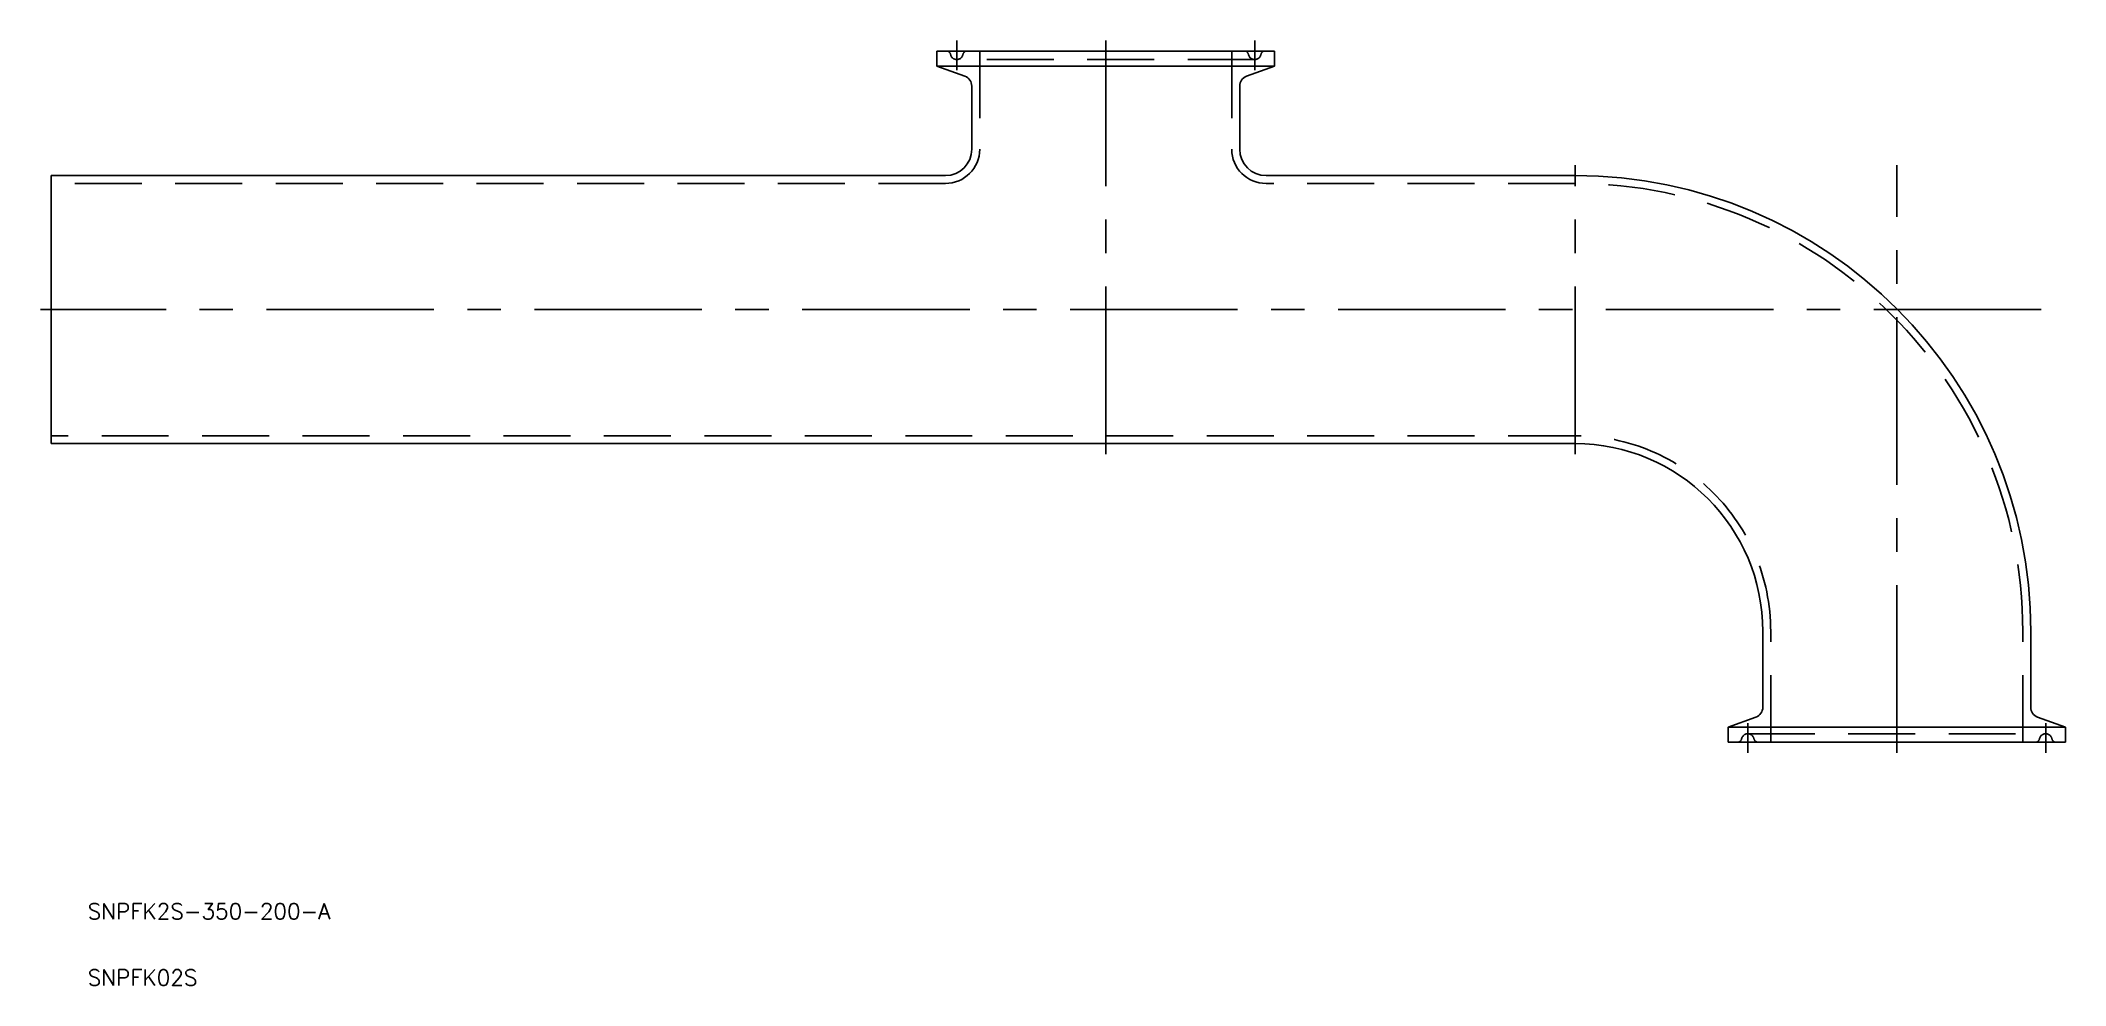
# Model space of a CAD drawing. Extents: x -352 to 32, y -46 to 133.
import ezdxf

# ---------------------------------------------------------------- set-up
doc = ezdxf.new("R2010")
doc.units = 0
doc.linetypes.add('CENTER', pattern=[50.8, 31.75, -6.35, 6.35, -6.35])
doc.linetypes.add('DASHED', pattern=[19.05, 12.7, -6.35])
doc.layers.get('0').update_dxf_attribs({"linetype": 'CONTINUOUS'})
doc.layers.add('CENTER', color=1, linetype='CENTER')
doc.styles.get("Standard").update_dxf_attribs({"font": 'txt.shx', "height": 3, "bigfont": 'bigfont.shx'})

msp = doc.modelspace()

# ---------------------------------------------------------------- linework, layer by layer
at = {"color": 7, "linetype": 'CONTINUOUS'}
for p, q in [((-118, 131), (-182, 131)), ((-182, 131), (-182, 128.15)), ((-118, 131), (-118, 128.15)), ((-118, 128.15), (-182, 128.15)), ((-182, 128.15), (-176.72, 126.23)), ((-118, 128.15), (-123.28, 126.23)), ((-175.4, 112.4), (-175.4, 124.35)), ((-124.6, 112.4), (-124.6, 124.35)), ((-350, 107.4), (-350, 56.6)), ((-180.4, 107.4), (-350, 107.4)), ((-61, 107.4), (-119.6, 107.4)), ((-61, 56.6), (-350, 56.6)), ((-25.4, 21), (-25.4, 6.65)), ((25.4, 21), (25.4, 6.65)), ((-32, 2.85), (-26.72, 4.77)), ((32, 2.85), (26.72, 4.77)), ((-32, 2.85), (32, 2.85)), ((-32, 0), (-32, 2.85)), ((-32, 0), (32, 0)), ((32, 0), (32, 2.85))]:
    msp.add_line(p, q, dxfattribs=at)
at = {"color": 3, "linetype": 'DASHED'}
for p, q in [((-173.9, 131), (-173.9, 112.4)), ((-126.1, 131), (-126.1, 112.4)), ((-121.75, 129.4), (-178.25, 129.4)), ((-180.4, 105.9), (-350, 105.9)), ((-61, 105.9), (-119.6, 105.9)), ((-61, 58.1), (-350, 58.1)), ((-23.9, 0), (-23.9, 21)), ((23.9, 0), (23.9, 21)), ((-28.25, 1.6), (28.25, 1.6))]:
    msp.add_line(p, q, dxfattribs=at)
for centre, radius, start, end in [((-180.21, 130.2), 0.8, 11.537, 90), ((-176.29, 130.2), 0.8, 90, 168.463), ((-123.71, 130.2), 0.8, 11.537, 90), ((-119.79, 130.2), 0.8, 90, 168.463), ((-178.25, 130.6), 1.2, 191.537, 348.463), ((-121.75, 130.6), 1.2, 191.537, 348.463), ((-180.4, 112.4), 6.5, 270, 0), ((-119.6, 112.4), 6.5, 180, 270), ((-61, 21), 84.9, 0, 90), ((-61, 21), 37.1, 0, 90), ((-30.21, 0.8), 0.8, 270, 348.463), ((-28.25, 0.4), 1.2, 11.537, 168.463), ((-26.29, 0.8), 0.8, 191.537, 270), ((26.29, 0.8), 0.8, 270, 348.463), ((28.25, 0.4), 1.2, 11.537, 168.463), ((30.21, 0.8), 0.8, 191.537, 270)]:
    msp.add_arc(centre, radius, start, end, dxfattribs=at)
at = {"color": 7, "linetype": 'CONTINUOUS'}
for centre, radius, start, end in [((-177.4, 124.35), 2, 0, 70), ((-122.6, 124.35), 2, 110, 180), ((-180.4, 112.4), 5, 270, 0), ((-119.6, 112.4), 5, 180, 270), ((-61, 21), 86.4, 0, 90), ((-61, 21), 35.6, 0, 90), ((-27.4, 6.65), 2, 290, 0), ((27.4, 6.65), 2, 180, 250)]:
    msp.add_arc(centre, radius, start, end, dxfattribs=at)
at = {"layer": 'CENTER', "color": 1, "linetype": 'CENTER'}
for p, q in [((-178.25, 127.4), (-178.25, 133)), ((-150, 54.6), (-150, 133)), ((-121.75, 127.4), (-121.75, 133)), ((-61, 54.6), (-61, 109.4)), ((0, -2), (0, 109.4)), ((27.4, 82), (-352, 82)), ((-28.25, 3.6), (-28.25, -2)), ((28.25, 3.6), (28.25, -2))]:
    msp.add_line(p, q, dxfattribs=at)

# ---------------------------------------------------------------- texts
at = {"color": 7, "linetype": 'CONTINUOUS'}
for s, p in [('SNPFK2S-350-200-A', (-343.06, -33.55)), ('SNPFK02S', (-343.06, -46.11))]:
    msp.add_text(s, height=3, dxfattribs=at).set_placement(p)

doc.saveas('drawing.dxf')
